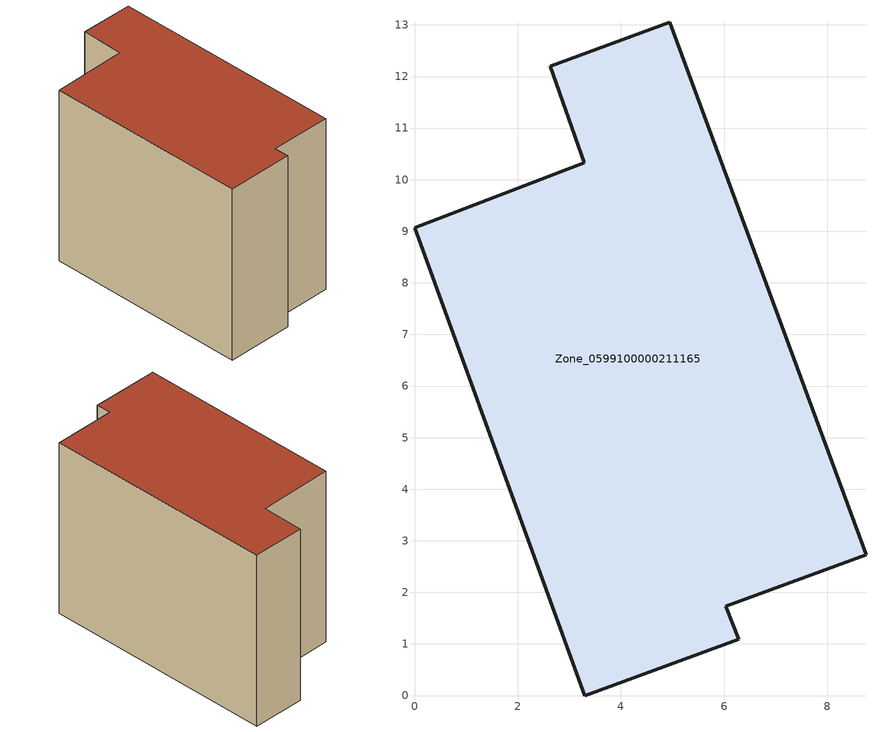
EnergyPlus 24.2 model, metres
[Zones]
Zone_0599100000211165
 floor ground (C_G): 3.3,0 0,9.07 3.29,10.33 2.63,12.2 4.95,13.05 8.75,2.73 6.03,1.73 6.28,1.09 z0
 wall outside (C_F): 6.03,1.73 8.75,2.73 4.95,13.05 2.63,12.2 3.29,10.33 0,9.07 3.3,0 6.28,1.09 6.03,1.73 z0:8.4
 roof outside (C_R): 0,9.07 3.3,0 6.28,1.09 6.03,1.73 8.75,2.73 4.95,13.05 2.63,12.2 3.29,10.33 z8.4
[BUILDING]
Pand.0599100000211165: North Axis=0; Terrain=City; Loads Convergence Tolerance Value=0.04; Temperature Convergence Tolerance Value=0.4; Solar Distribution=FullExterior; Maximum Number of Warmup Days=25; Minimum Number of Warmup Days=1
[Site:Location]
Rotterdam.The.Hague.AP_ZH_NLD Design_Conditions: Latitude=51.96; Longitude=4.45; Time Zone=1; Elevation=-4.5
[SITE:GROUNDTEMPERATURE:BUILDINGSURFACE]
18, 18, 18, 18, 18, 18, 18, 18, 18, 18, 18, 18
[MATERIAL] Thermal Absorptance=0.9; Solar Absorptance=0.7; Visible Absorptance=0.7
Name | Roughness | Thickness | Conductivity | Density | Specific Heat
G.TI.1946-1964 | MediumSmooth | 0.15 | 1 | 540 | 1210
F.TI.1946-1964 | Rough | 0.3 | 0.857143 | 1920 | 840
R.TI.1946-1964 | MediumRough | 0.2 | 0.277778 | 1500 | 1000
[CONSTRUCTION]
C_G: G.TI.1946-1964
C_F: F.TI.1946-1964
C_R: R.TI.1946-1964
[ZONE]
Zone_0599100000211165: Type=1; Multiplier=1; Ceiling Height=Autocalculate; Volume=Autocalculate; Floor Area=autocalculate; Part of Total Floor Area=Yes
[ZONEINFILTRATION:DESIGNFLOWRATE]
Infil_Zone_0599100000211165: Zone or ZoneList or Space or SpaceList=Zone_0599100000211165; Schedule=AlwaysOn; Design Flow Rate Calculation Method=Flow/Area; Flow Rate per Floor Area=0.003; Constant Term Coefficient=1; Temperature Term Coefficient=0; Velocity Term Coefficient=0; Velocity Squared Term Coefficient=0
[HVACTEMPLATE:ZONE:IDEALLOADSAIRSYSTEM]
Zone_0599100000211165: Maximum Heating Supply Air Temperature=50; Minimum Cooling Supply Air Temperature=13; Maximum Heating Supply Air Humidity Ratio=0.0156; Minimum Cooling Supply Air Humidity Ratio=0.0077; Heating Limit=NoLimit; Cooling Limit=NoLimit; Dehumidification Control Type=ConstantSensibleHeatRatio; Cooling Sensible Heat Ratio=0.7; Dehumidification Setpoint=60; Humidification Control Type=None; Humidification Setpoint=30; Outdoor Air Method=None; Outdoor Air Flow Rate per Person=0.00944; Outdoor Air Flow Rate per Zone Floor Area=0; Outdoor Air Flow Rate per Zone=0; Demand Controlled Ventilation Type=None; Outdoor Air Economizer Type=NoEconomizer; Heat Recovery Type=None; Sensible Heat Recovery Effectiveness=0.7; Latent Heat Recovery Effectiveness=0.65
[ZONECONTROL:THERMOSTAT]
ThermostatControl_Zone_0599100000211165: Zone or ZoneList=Zone_0599100000211165; Control Type Schedule=DualSetpointControlType; Control 1=Thermostat_Zone_0599100000211165; Temperature Difference Between Cutout And Setpoint=0
[THERMOSTATSETPOINT:DUALSETPOINT]
Thermostat_Zone_0599100000211165: Heating Setpoint Temperature Schedule=HeatingSetpoint_Zone_0599100000211165; Cooling Setpoint Temperature Schedule=CoolingSetpoint_Zone_0599100000211165
[SCHEDULE:COMPACT]
HeatingSetpoint_Zone_0599100000211165: Through: 12/31, For: AllDays, Until: 24:00, 21
CoolingSetpoint_Zone_0599100000211165: Through: 12/31, For: AllDays, Until: 24:00, 24
DualSetpointControlType: Through: 12/31, For: AllDays, Until: 24:00, 4
AlwaysOn: Through: 12/31, For: AllDays, Until: 24:00, 1
